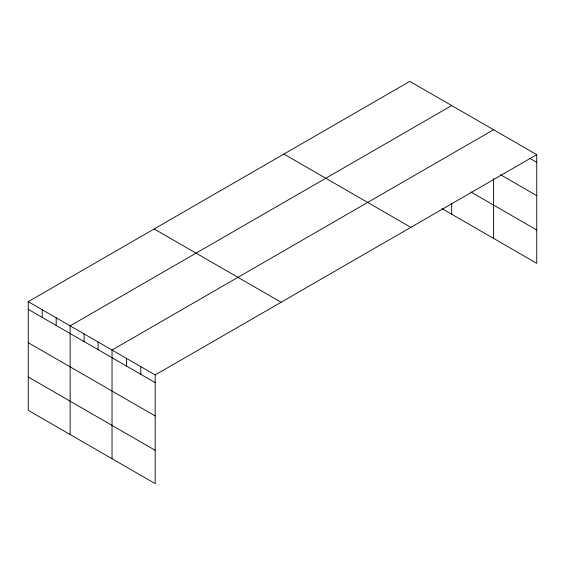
<?xml version="1.0" encoding="UTF-8"?>
<svg xmlns="http://www.w3.org/2000/svg" width="565" height="565" viewBox="0 0 565 565"><rect width="100%" height="100%" fill="white"/><g stroke="black" fill="none" stroke-linecap="round" stroke-linejoin="round"><path stroke-width="0.85" d="M28.25 301.668L155.191 374.948L155.191 483.626L28.25 410.338L28.25 301.668L409.809 81.374L536.75 154.662L536.75 263.332L442.148 208.718M451.703 105.556L70.138 325.85L70.138 434.527M493.591 129.738L112.032 350.032L112.032 458.709M155.191 374.948L536.75 154.662M529.935 158.405L536.75 162.339M500.406 174.684L536.75 195.667M470.807 191.938L536.75 230.004M283.898 154.068L410.833 227.356M154.167 228.966L281.102 302.254M28.25 309.345L155.191 382.632M28.25 342.673L155.191 415.96M28.25 377.01L155.191 450.298M493.591 178.476L493.591 238.416M451.703 203.711L451.703 214.234M140.805 366.643L140.805 374.327M126.419 358.337L126.419 366.021M98.063 341.973L98.063 349.65M84.1 333.908L84.1 341.592M56.175 317.784L56.175 325.468M42.213 309.726L42.213 317.41"/></g></svg>
